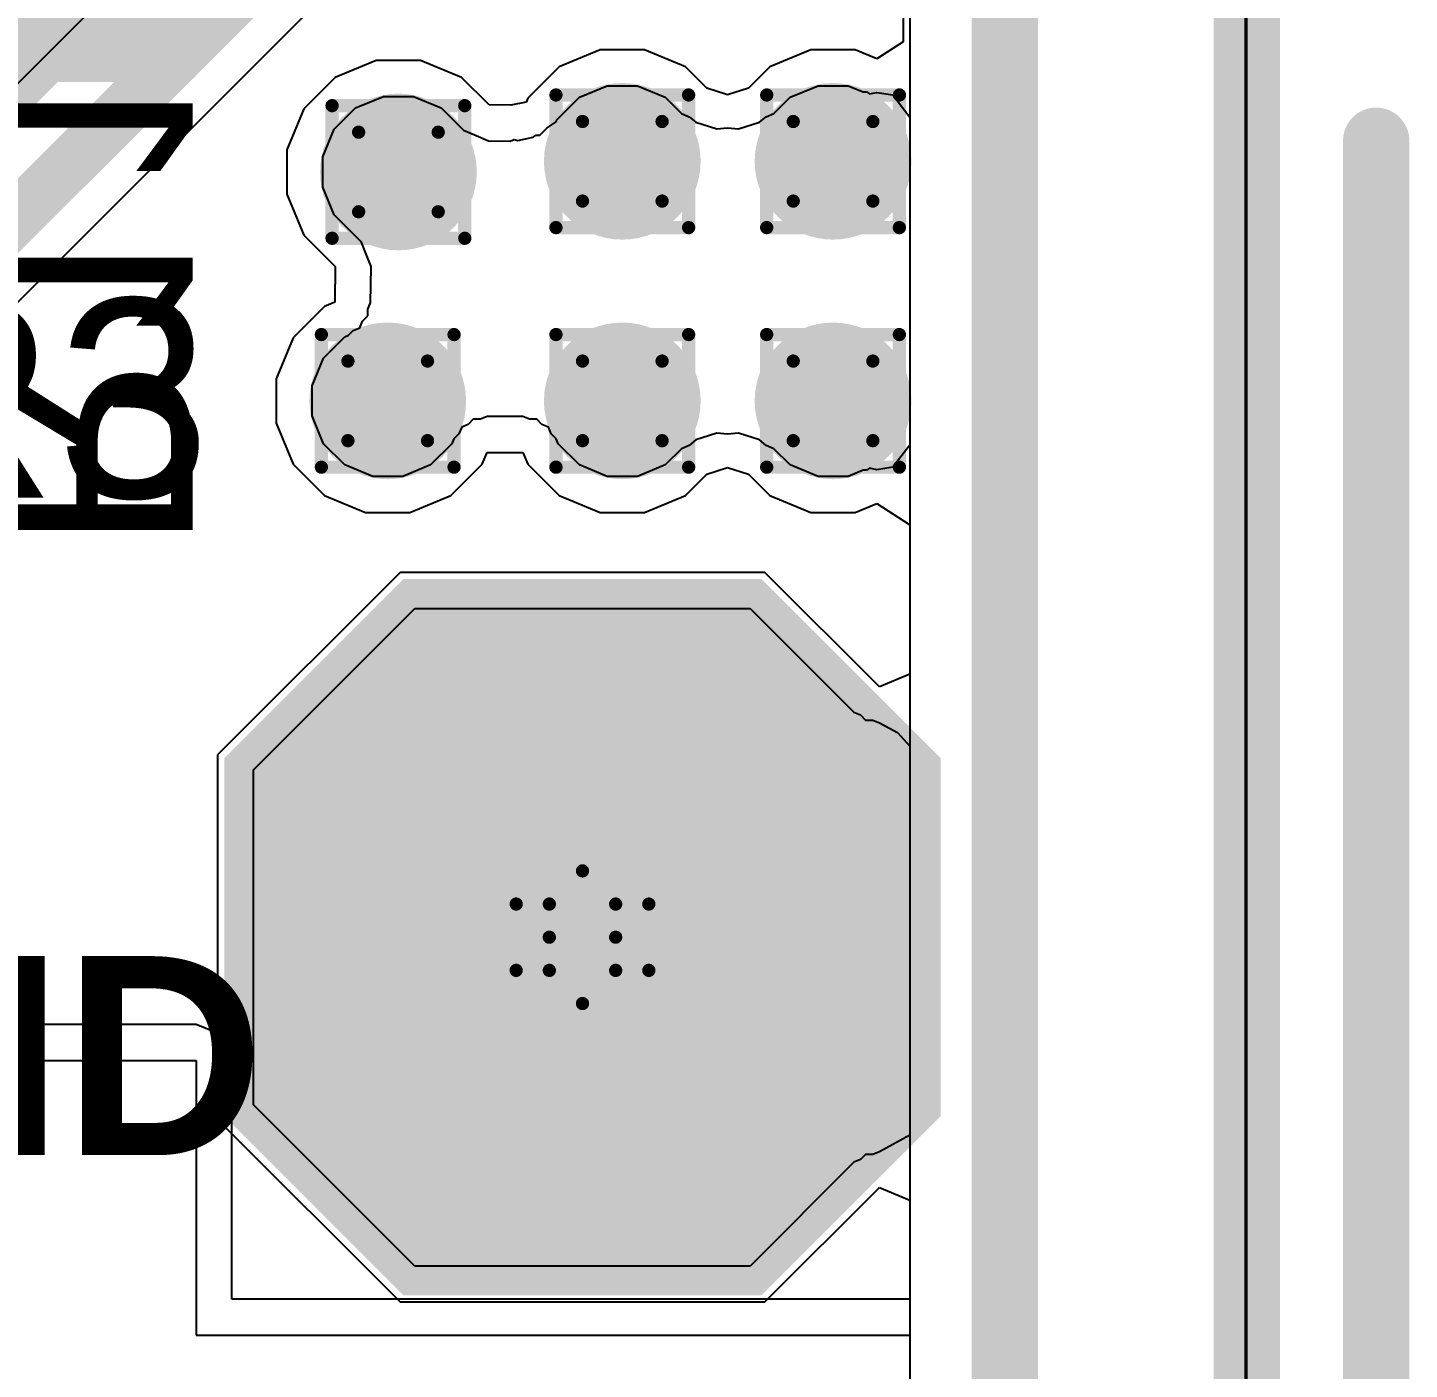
# Model space of a CAD drawing. Header units: inches. Extents: x -6 to 5433, y -4 to 5447.
# Drawn here: x 62.83 to 68.12, y 5.28 to 10.42 of the extents above; entities that cross this region are included whole.
import ezdxf

# ---------------------------------------------------------------- set-up
doc = ezdxf.new("R2010")
doc.units = ezdxf.units.IN
for name, color, linetype in [('Board_outline', 216, 'Continuous'), ('Bottom Layer', 5, 'Continuous'), ('Bottom Overlay', 54, 'Continuous'), ('Bottom Paste', 16, 'Continuous'), ('Bottom Solder', 6, 'Continuous'), ('Dimensions', 6, 'Continuous'), ('Drill Drawing', 1, 'Continuous'), ('Ground', 16, 'Continuous'), ('Mechanical 4', 56, 'Continuous'), ('Multi-Layer', 9, 'Continuous'), ('Pad Holes', 156, 'Continuous'), ('Power', 76, 'Continuous'), ('Top Layer', 1, 'Continuous'), ('Top Overlay', 2, 'Continuous'), ('Top Solder', 216, 'Continuous'), ('Via Holes', 16, 'Continuous')]:
    doc.layers.add(name, color=color, linetype=linetype)
doc.styles.add('Arial', font='', dxfattribs={"height": 0.2})
doc.styles.add('Arial_Bold', font='', dxfattribs={"height": 0.2})
doc.styles.get('Arial').set_extended_font_data('Arial')
doc.styles.get('Arial_Bold').set_extended_font_data('Arial', bold=True)

# ---------------------------------------------------------------- blocks, each defined once
blk = doc.blocks.new('R___0402_B_97')
at = {"layer": 'Bottom Layer'}
for points in [[(-0.2413, 0.3175), (-0.2413, -0.3175), (-0.6985, -0.3175), (-0.6985, 0.3175)], [(0.6985, 0.3175), (0.6985, -0.3175), (0.2413, -0.3175), (0.2413, 0.3175)]]:
    blk.add_hatch(color=5, dxfattribs=at).paths.add_polyline_path(points)
at = {"layer": 'Bottom Paste'}
for points in [[(-0.2413, 0.3175), (-0.2413, -0.3175), (-0.6985, -0.3175), (-0.6985, 0.3175)], [(0.6985, 0.3175), (0.6985, -0.3175), (0.2413, -0.3175), (0.2413, 0.3175)]]:
    blk.add_hatch(color=16, dxfattribs=at).paths.add_polyline_path(points)
at = {"layer": 'Bottom Solder'}
for points in [[(-0.1863, 0.3725), (-0.1863, -0.3725), (-0.7535, -0.3725), (-0.7535, 0.3725)], [(0.7535, 0.3725), (0.7535, -0.3725), (0.1863, -0.3725), (0.1863, 0.3725)]]:
    blk.add_hatch(color=6, dxfattribs=at).paths.add_polyline_path(points)
at = {"layer": 'Bottom Overlay'}
for points in [[(-0.7874, 0.4064, 0.127, 0.127, 0), (0.7874, 0.4064, 0.127, 0.127, 0)], [(-0.7874, 0.4064, 0.127, 0.127, 0), (-0.7874, -0.4064, 0.127, 0.127, 0)], [(-0.8128, 0.4318, 0.00323, 0.00323, 0), (0.8128, 0.4318, 0.00323, 0.00323, 0)], [(0.7874, 0.4064, 0.127, 0.127, 0), (0.7874, -0.4064, 0.127, 0.127, 0)], [(-0.7874, -0.4064, 0.127, 0.127, 0), (0.7874, -0.4064, 0.127, 0.127, 0)]]:
    blk.add_lwpolyline(points, format="xyseb", dxfattribs=at)
for points in [[(-0.8191, 0.4064, 0.0635, 0.0635, 1), (-0.7556, 0.4064, 0.0635, 0.0635, 1)], [(-0.8191, 0.4064, 0.0635, 0.0635, 1), (-0.7556, 0.4064, 0.0635, 0.0635, 1)], [(-0.8136, 0.4318, 0.00161, 0.00161, 1), (-0.812, 0.4318, 0.00161, 0.00161, 1)], [(0.7556, 0.4064, 0.0635, 0.0635, 1), (0.8191, 0.4064, 0.0635, 0.0635, 1)], [(0.7556, 0.4064, 0.0635, 0.0635, 1), (0.8191, 0.4064, 0.0635, 0.0635, 1)], [(0.812, 0.4318, 0.00161, 0.00161, 1), (0.8136, 0.4318, 0.00161, 0.00161, 1)], [(-0.8191, -0.4064, 0.0635, 0.0635, 1), (-0.7556, -0.4064, 0.0635, 0.0635, 1)], [(-0.8191, -0.4064, 0.0635, 0.0635, 1), (-0.7556, -0.4064, 0.0635, 0.0635, 1)], [(0.7556, -0.4064, 0.0635, 0.0635, 1), (0.8191, -0.4064, 0.0635, 0.0635, 1)], [(0.7556, -0.4064, 0.0635, 0.0635, 1), (0.8191, -0.4064, 0.0635, 0.0635, 1)]]:
    blk.add_lwpolyline(points, format="xyseb", close=True, dxfattribs=at)
blk = doc.blocks.new('W_______2_54_1_0_138')
at = {"layer": 'Bottom Layer'}
blk.add_hatch(color=5, dxfattribs=at).paths.add_polyline_path([(0.635, 1.27), (-0.635, 1.27), (-1.27, 0.635), (-1.27, -0.635), (-0.635, -1.27), (0.635, -1.27), (1.27, -0.635), (1.27, 0.635)])
at = {"layer": 'Bottom Solder'}
blk.add_hatch(color=6, dxfattribs=at).paths.add_polyline_path([(0.6858, 1.3716), (-0.6858, 1.3716), (-1.3716, 0.6858), (-1.3716, -0.6858), (-0.6858, -1.3716), (0.6858, -1.3716), (1.3716, -0.6858), (1.3716, 0.6858)])
at = {"layer": 'Ground'}
blk.add_hatch(color=16, dxfattribs=at).paths.add_polyline_path([(0.635, 1.27), (-0.635, 1.27), (-1.27, 0.635), (-1.27, -0.635), (-0.635, -1.27), (0.635, -1.27), (1.27, -0.635), (1.27, 0.635)])
at = {"layer": 'Multi-Layer'}
blk.add_hatch(color=9, dxfattribs=at).paths.add_polyline_path([(0.635, 1.27), (-0.635, 1.27), (-1.27, 0.635), (-1.27, -0.635), (-0.635, -1.27), (0.635, -1.27), (1.27, -0.635), (1.27, 0.635)])
at = {"layer": 'Pad Holes'}
h = blk.add_hatch(color=7, dxfattribs=at)
edge = h.paths.add_edge_path()
edge.add_arc((0, 0), 0.508, 0, 360)
at = {"layer": 'Power'}
blk.add_hatch(color=76, dxfattribs=at).paths.add_polyline_path([(0.635, 1.27), (-0.635, 1.27), (-1.27, 0.635), (-1.27, -0.635), (-0.635, -1.27), (0.635, -1.27), (1.27, -0.635), (1.27, 0.635)])
at = {"layer": 'Top Layer'}
blk.add_hatch(color=1, dxfattribs=at).paths.add_polyline_path([(0.635, 1.27), (-0.635, 1.27), (-1.27, 0.635), (-1.27, -0.635), (-0.635, -1.27), (0.635, -1.27), (1.27, -0.635), (1.27, 0.635)])
at = {"layer": 'Top Solder'}
blk.add_hatch(color=216, dxfattribs=at).paths.add_polyline_path([(0.6858, 1.3716), (-0.6858, 1.3716), (-1.3716, 0.6858), (-1.3716, -0.6858), (-0.6858, -1.3716), (0.6858, -1.3716), (1.3716, -0.6858), (1.3716, 0.6858)])

msp = doc.modelspace()

# ---------------------------------------------------------------- hatches: boundary and pattern name
at = {"layer": 'Bottom Layer'}
h = msp.add_hatch(color=5, dxfattribs=at)
edge = h.paths.add_edge_path()
edge.add_arc((64.2521, 9.8651), 0.3, 0, 360)
h = msp.add_hatch(color=5, dxfattribs=at)
edge = h.paths.add_edge_path()
edge.add_arc((65.1093, 9.906), 0.3, 0, 360)
h = msp.add_hatch(color=5, dxfattribs=at)
edge = h.paths.add_edge_path()
edge.add_arc((65.9162, 9.906), 0.3, 0, 360)
h = msp.add_hatch(color=5, dxfattribs=at)
edge = h.paths.add_edge_path()
edge.add_arc((64.2112, 8.9884), 0.3, 0, 360)
h = msp.add_hatch(color=5, dxfattribs=at)
edge = h.paths.add_edge_path()
edge.add_arc((65.1093, 8.9884), 0.3, 0, 360)
h = msp.add_hatch(color=5, dxfattribs=at)
edge = h.paths.add_edge_path()
edge.add_arc((65.9162, 8.9884), 0.3, 0, 360)
at = {"layer": 'Ground'}
h = msp.add_hatch(color=16, dxfattribs=at)
edge = h.paths.add_edge_path()
edge.add_arc((64.2521, 9.8651), 0.3, 0, 360)
h = msp.add_hatch(color=16, dxfattribs=at)
edge = h.paths.add_edge_path()
edge.add_arc((65.1093, 9.906), 0.3, 0, 360)
h = msp.add_hatch(color=16, dxfattribs=at)
edge = h.paths.add_edge_path()
edge.add_arc((65.9162, 9.906), 0.3, 0, 360)
h = msp.add_hatch(color=16, dxfattribs=at)
edge = h.paths.add_edge_path()
edge.add_arc((64.2112, 8.9884), 0.3, 0, 360)
h = msp.add_hatch(color=16, dxfattribs=at)
edge = h.paths.add_edge_path()
edge.add_arc((65.1093, 8.9884), 0.3, 0, 360)
h = msp.add_hatch(color=16, dxfattribs=at)
edge = h.paths.add_edge_path()
edge.add_arc((65.9162, 8.9884), 0.3, 0, 360)
at = {"layer": 'Power'}
h = msp.add_hatch(color=76, dxfattribs=at)
edge = h.paths.add_edge_path()
edge.add_arc((64.2521, 9.8651), 0.3, 0, 360)
h = msp.add_hatch(color=76, dxfattribs=at)
edge = h.paths.add_edge_path()
edge.add_arc((65.1093, 9.906), 0.3, 0, 360)
h = msp.add_hatch(color=76, dxfattribs=at)
edge = h.paths.add_edge_path()
edge.add_arc((65.9162, 9.906), 0.3, 0, 360)
h = msp.add_hatch(color=76, dxfattribs=at)
edge = h.paths.add_edge_path()
edge.add_arc((64.2112, 8.9884), 0.3, 0, 360)
h = msp.add_hatch(color=76, dxfattribs=at)
edge = h.paths.add_edge_path()
edge.add_arc((65.1093, 8.9884), 0.3, 0, 360)
h = msp.add_hatch(color=76, dxfattribs=at)
edge = h.paths.add_edge_path()
edge.add_arc((65.9162, 8.9884), 0.3, 0, 360)
at = {"layer": 'Top Layer'}
h = msp.add_hatch(color=1, dxfattribs=at)
edge = h.paths.add_edge_path()
edge.add_arc((64.2521, 9.8651), 0.3, 0, 360)
h = msp.add_hatch(color=1, dxfattribs=at)
edge = h.paths.add_edge_path()
edge.add_arc((65.1093, 9.906), 0.3, 0, 360)
h = msp.add_hatch(color=1, dxfattribs=at)
edge = h.paths.add_edge_path()
edge.add_arc((65.9162, 9.906), 0.3, 0, 360)
h = msp.add_hatch(color=1, dxfattribs=at)
edge = h.paths.add_edge_path()
edge.add_arc((64.2112, 8.9884), 0.3, 0, 360)
h = msp.add_hatch(color=1, dxfattribs=at)
edge = h.paths.add_edge_path()
edge.add_arc((65.1093, 8.9884), 0.3, 0, 360)
h = msp.add_hatch(color=1, dxfattribs=at)
edge = h.paths.add_edge_path()
edge.add_arc((65.9162, 8.9884), 0.3, 0, 360)
at = {"layer": 'Via Holes'}
h = msp.add_hatch(color=7, dxfattribs=at)
edge = h.paths.add_edge_path()
edge.add_arc((65.1093, 9.906), 0.15, 0, 360)
h = msp.add_hatch(color=7, dxfattribs=at)
edge = h.paths.add_edge_path()
edge.add_arc((65.9162, 9.906), 0.15, 0, 360)
h = msp.add_hatch(color=7, dxfattribs=at)
edge = h.paths.add_edge_path()
edge.add_arc((64.2521, 9.8651), 0.15, 0, 360)
h = msp.add_hatch(color=7, dxfattribs=at)
edge = h.paths.add_edge_path()
edge.add_arc((64.2112, 8.9884), 0.15, 0, 360)
h = msp.add_hatch(color=7, dxfattribs=at)
edge = h.paths.add_edge_path()
edge.add_arc((65.1093, 8.9884), 0.15, 0, 360)
h = msp.add_hatch(color=7, dxfattribs=at)
edge = h.paths.add_edge_path()
edge.add_arc((65.9162, 8.9884), 0.15, 0, 360)

# ---------------------------------------------------------------- linework, layer by layer
at = {"layer": 'Board_outline'}
msp.add_lwpolyline([(66.5734, -3.005, 0.254, 0.254, 0), (66.5734, 33.995, 0.254, 0.254, 0)], format="xyseb", dxfattribs=at)
at = {"layer": 'Bottom Layer'}
for p, q in [((66.1841, 10.4955), (66.1841, 10.3638)), ((65.0243, 10.333), (64.8674, 10.268)), ((65.1942, 10.333), (65.0243, 10.333)), ((65.3511, 10.268), (65.1942, 10.333)), ((65.8312, 10.333), (65.6743, 10.268)), ((66.0011, 10.333), (65.8312, 10.333)), ((66.0838, 10.2987), (66.0011, 10.333)), ((66.1841, 10.3638), (66.0838, 10.2987)), ((64.1672, 10.292), (64.0103, 10.227)), ((64.3371, 10.292), (64.1672, 10.292)), ((64.494, 10.227), (64.3371, 10.292)), ((64.8674, 10.268), (64.7473, 10.1479)), ((65.4327, 10.1865), (65.3511, 10.268)), ((65.6743, 10.268), (65.5927, 10.1865)), ((64.0103, 10.227), (63.8902, 10.1069)), ((64.5991, 10.122), (64.494, 10.227)), ((64.9453, 10.1515), (65.0517, 10.1955)), ((65.0517, 10.1955), (65.1669, 10.1955)), ((65.1669, 10.1955), (65.2733, 10.1515)), ((65.5127, 10.161), (65.4327, 10.1865)), ((65.5927, 10.1865), (65.5127, 10.161)), ((65.7522, 10.1515), (65.8586, 10.1955)), ((65.8586, 10.1955), (65.9737, 10.1955)), ((65.9737, 10.1955), (66.0312, 10.1717)), ((66.0312, 10.1717), (66.0444, 10.1717)), ((66.0444, 10.1717), (66.0552, 10.1643)), ((66.0552, 10.1643), (66.0838, 10.1696)), ((66.0838, 10.1696), (66.1454, 10.1601)), ((66.1454, 10.1601), (66.2108, 10.0755)), ((63.8902, 10.1069), (63.8252, 9.95)), ((64.0067, 10.0291), (64.0881, 10.1105)), ((64.0881, 10.1105), (64.1946, 10.1546)), ((64.1946, 10.1546), (64.3097, 10.1546)), ((64.3097, 10.1546), (64.4162, 10.1105)), ((64.4162, 10.1105), (64.5019, 10.0248)), ((64.6825, 10.1208), (64.5991, 10.122)), ((64.741, 10.1326), (64.6825, 10.1208)), ((64.7473, 10.1479), (64.741, 10.1326)), ((64.8568, 10.063), (64.9453, 10.1515)), ((65.2733, 10.1515), (65.3355, 10.0892)), ((65.6899, 10.0893), (65.7522, 10.1515)), ((64.8221, 10.0341), (64.8555, 10.0567)), ((64.8555, 10.0567), (64.8568, 10.063)), ((65.3355, 10.0892), (65.3659, 10.0766)), ((65.3659, 10.0766), (65.3911, 10.0554)), ((65.3911, 10.0554), (65.4711, 10.03)), ((65.5543, 10.03), (65.6343, 10.0554)), ((65.6343, 10.0554), (65.6595, 10.0766)), ((65.6595, 10.0766), (65.6899, 10.0893)), ((66.2108, 10.0755), (66.2108, 8.8189)), ((63.9626, 9.9226), (64.0067, 10.0291)), ((64.5019, 10.0248), (64.5498, 10.0049)), ((64.5498, 10.0049), (64.5971, 9.9845)), ((64.7683, 9.9979), (64.7797, 10.0056)), ((64.7797, 10.0056), (64.7936, 10.0056)), ((64.7936, 10.0056), (64.8221, 10.0341)), ((65.4711, 10.03), (65.5127, 10.0336)), ((65.5127, 10.0336), (65.5543, 10.03)), ((63.8252, 9.95), (63.8252, 9.7801)), ((64.5971, 9.9845), (64.6805, 9.9833)), ((64.6805, 9.9833), (64.6947, 9.989)), ((64.6947, 9.989), (64.7098, 9.986)), ((64.7098, 9.986), (64.7683, 9.9979)), ((63.9626, 9.8075), (63.9626, 9.9226)), ((64.0067, 9.701), (63.9626, 9.8075)), ((63.8252, 9.7801), (63.8902, 9.6232)), ((64.1075, 9.6003), (64.0067, 9.701)), ((63.8902, 9.6232), (64.0103, 9.5031)), ((64.1079, 9.5992), (64.1075, 9.6003)), ((64.109, 9.5987), (64.1079, 9.5992)), ((64.128, 9.5507), (64.109, 9.5987)), ((64.1477, 9.5031), (64.128, 9.5507)), ((64.0103, 9.5031), (64.0081, 9.3665)), ((64.1456, 9.3643), (64.1477, 9.5009)), ((64.1473, 9.502), (64.1477, 9.5031)), ((64.1477, 9.5009), (64.1473, 9.502)), ((64.0081, 9.3665), (63.9693, 9.3504)), ((64.1351, 9.3402), (64.1456, 9.3643)), ((63.9693, 9.3504), (63.8492, 9.2303)), ((64.115, 9.2938), (64.1351, 9.3139)), ((64.1351, 9.3139), (64.1351, 9.3402)), ((64.0793, 9.2581), (64.1038, 9.2678)), ((64.1038, 9.2678), (64.115, 9.2938)), ((63.8492, 9.2303), (63.7842, 9.0734)), ((63.9657, 9.1524), (64.0472, 9.2339)), ((64.0472, 9.2339), (64.0607, 9.2395)), ((64.0607, 9.2395), (64.0793, 9.2581)), ((63.9217, 9.046), (63.9657, 9.1524)), ((63.7842, 9.0734), (63.7842, 8.9035)), ((63.9217, 8.9308), (63.9217, 9.046)), ((63.7842, 8.9035), (63.8492, 8.7466)), ((63.9657, 8.8244), (63.9217, 8.9308)), ((64.4943, 8.888), (64.4838, 8.8627)), ((64.5196, 8.8984), (64.4943, 8.888)), ((64.5389, 8.9178), (64.5196, 8.8984)), ((64.5662, 8.9178), (64.5389, 8.9178)), ((64.5915, 8.9282), (64.5662, 8.9178)), ((64.729, 8.9282), (64.5915, 8.9282)), ((64.7542, 8.9178), (64.729, 8.9282)), ((64.7816, 8.9178), (64.7542, 8.9178)), ((64.8009, 8.8984), (64.7816, 8.9178)), ((64.8262, 8.888), (64.8009, 8.8984)), ((64.8366, 8.8627), (64.8262, 8.888)), ((64.4645, 8.8434), (64.4567, 8.8244)), ((64.4838, 8.8627), (64.4645, 8.8434)), ((64.856, 8.8434), (64.8366, 8.8627)), ((64.8638, 8.8244), (64.856, 8.8434)), ((65.3911, 8.839), (65.3659, 8.8178)), ((65.4711, 8.8644), (65.3911, 8.839)), ((65.5127, 8.8609), (65.4711, 8.8644)), ((65.5543, 8.8644), (65.5127, 8.8609)), ((65.6343, 8.839), (65.5543, 8.8644)), ((65.6595, 8.8178), (65.6343, 8.839)), ((64.0472, 8.743), (63.9657, 8.8244)), ((64.4567, 8.8244), (64.3752, 8.743)), ((64.5732, 8.7466), (64.5915, 8.7908)), ((64.5915, 8.7908), (64.729, 8.7908)), ((64.729, 8.7908), (64.7473, 8.7466)), ((64.9453, 8.743), (64.8638, 8.8244)), ((65.3355, 8.8052), (65.2733, 8.743)), ((65.3659, 8.8178), (65.3355, 8.8052)), ((65.6899, 8.8052), (65.6595, 8.8178)), ((65.7522, 8.743), (65.6899, 8.8052)), ((66.2108, 8.8189), (66.1454, 8.7343)), ((63.8492, 8.7466), (63.9693, 8.6264)), ((64.1536, 8.6989), (64.0472, 8.743)), ((64.3752, 8.743), (64.2688, 8.6989)), ((64.4531, 8.6264), (64.5732, 8.7466)), ((64.7473, 8.7466), (64.8674, 8.6264)), ((65.0517, 8.6989), (64.9453, 8.743)), ((65.2733, 8.743), (65.1669, 8.6989)), ((65.4327, 8.708), (65.5127, 8.7334)), ((65.5127, 8.7334), (65.5927, 8.708)), ((65.8586, 8.6989), (65.7522, 8.743)), ((66.0552, 8.7302), (66.0444, 8.7227)), ((66.0838, 8.7249), (66.0552, 8.7302)), ((66.1454, 8.7343), (66.0838, 8.7249)), ((64.2688, 8.6989), (64.1536, 8.6989)), ((65.1669, 8.6989), (65.0517, 8.6989)), ((65.3511, 8.6264), (65.4327, 8.708)), ((65.5927, 8.708), (65.6743, 8.6264)), ((65.9737, 8.6989), (65.8586, 8.6989)), ((66.0312, 8.7227), (65.9737, 8.6989)), ((66.0444, 8.7227), (66.0312, 8.7227)), ((63.9693, 8.6264), (64.1263, 8.5614)), ((64.2961, 8.5614), (64.4531, 8.6264)), ((64.8674, 8.6264), (65.0243, 8.5614)), ((65.1942, 8.5614), (65.3511, 8.6264)), ((65.6743, 8.6264), (65.8312, 8.5614)), ((66.0011, 8.5614), (66.0838, 8.5957)), ((66.0838, 8.5957), (66.2108, 8.5133)), ((64.1263, 8.5614), (64.2961, 8.5614)), ((65.0243, 8.5614), (65.1942, 8.5614)), ((65.8312, 8.5614), (66.0011, 8.5614)), ((66.2108, 8.5133), (66.2108, 7.9417)), ((64.2584, 8.3312), (63.5599, 7.6327)), ((65.6554, 8.3312), (64.2584, 8.3312)), ((66.0935, 7.8931), (65.6554, 8.3312)), ((63.6973, 7.5758), (64.3153, 8.1937)), ((64.3153, 8.1937), (65.5984, 8.1937)), ((65.5984, 8.1937), (65.9963, 7.7959)), ((66.2108, 7.9417), (66.0935, 7.8931)), ((65.9963, 7.7959), (66.0216, 7.7854)), ((66.0216, 7.7854), (66.0409, 7.7661)), ((66.0409, 7.7661), (66.0682, 7.7661)), ((66.0682, 7.7661), (66.0935, 7.7556)), ((66.0935, 7.7556), (66.1628, 7.7182)), ((66.1628, 7.7182), (66.2108, 7.6659)), ((63.5599, 7.6327), (63.5599, 6.2357)), ((66.2108, 7.6659), (66.2108, 6.1762)), ((63.6973, 6.2926), (63.6973, 7.5758)), ((64.3153, 5.6747), (63.6973, 6.2926)), ((63.5599, 6.2357), (64.2584, 5.5372)), ((66.2108, 6.1762), (66.0935, 6.1128)), ((66.0409, 6.1023), (66.0216, 6.083)), ((66.0682, 6.1023), (66.0409, 6.1023)), ((66.0935, 6.1128), (66.0682, 6.1023)), ((65.9963, 6.0725), (65.5984, 5.6747)), ((66.0216, 6.083), (65.9963, 6.0725)), ((65.6554, 5.5372), (66.0935, 5.9753)), ((66.0935, 5.9753), (66.2108, 5.9267)), ((66.2108, 5.9267), (66.2108, 4.7254)), ((65.5984, 5.6747), (64.3153, 5.6747)), ((64.2584, 5.5372), (65.6554, 5.5372))]:
    msp.add_line(p, q, dxfattribs=at)
at = {"layer": 'Dimensions'}
msp.add_lwpolyline([(67.9958, -3.505, 0.254, 0.254, 0), (67.9958, 9.9847, 0.254, 0.254, 0)], format="xyseb", dxfattribs=at)
msp.add_lwpolyline([(67.9323, 9.9847, 0.127, 0.127, 1), (68.0593, 9.9847, 0.127, 0.127, 1)], format="xyseb", close=True, dxfattribs=at)
at = {"layer": 'Drill Drawing'}
for points in [[(64.8553, 10.16, 0.0508, 0.0508, 0), (65.3633, 10.16, 0.0508, 0.0508, 0)], [(64.8553, 9.652, 0.0508, 0.0508, 0), (64.8553, 10.16, 0.0508, 0.0508, 0)], [(65.3633, 9.652, 0.0508, 0.0508, 0), (65.3633, 10.16, 0.0508, 0.0508, 0)], [(65.6622, 10.16, 0.0508, 0.0508, 0), (66.1702, 10.16, 0.0508, 0.0508, 0)], [(65.6622, 9.652, 0.0508, 0.0508, 0), (65.6622, 10.16, 0.0508, 0.0508, 0)], [(66.1702, 9.652, 0.0508, 0.0508, 0), (66.1702, 10.16, 0.0508, 0.0508, 0)], [(63.9981, 10.1191, 0.0508, 0.0508, 0), (64.5061, 10.1191, 0.0508, 0.0508, 0)], [(63.9981, 9.6111, 0.0508, 0.0508, 0), (63.9981, 10.1191, 0.0508, 0.0508, 0)], [(64.5061, 9.6111, 0.0508, 0.0508, 0), (64.5061, 10.1191, 0.0508, 0.0508, 0)], [(64.9569, 10.0584, 0.0508, 0.0508, 0), (65.2617, 10.0584, 0.0508, 0.0508, 0)], [(64.9569, 9.7536, 0.0508, 0.0508, 0), (64.9569, 10.0584, 0.0508, 0.0508, 0)], [(65.2617, 9.7536, 0.0508, 0.0508, 0), (65.2617, 10.0584, 0.0508, 0.0508, 0)], [(65.7638, 10.0584, 0.0508, 0.0508, 0), (66.0686, 10.0584, 0.0508, 0.0508, 0)], [(65.7638, 9.7536, 0.0508, 0.0508, 0), (65.7638, 10.0584, 0.0508, 0.0508, 0)], [(66.0686, 9.7536, 0.0508, 0.0508, 0), (66.0686, 10.0584, 0.0508, 0.0508, 0)], [(64.0997, 10.0175, 0.0508, 0.0508, 0), (64.4045, 10.0175, 0.0508, 0.0508, 0)], [(64.0997, 9.7127, 0.0508, 0.0508, 0), (64.0997, 10.0175, 0.0508, 0.0508, 0)], [(64.4045, 9.7127, 0.0508, 0.0508, 0), (64.4045, 10.0175, 0.0508, 0.0508, 0)], [(64.0997, 9.7127, 0.0508, 0.0508, 0), (64.4045, 9.7127, 0.0508, 0.0508, 0)], [(64.9569, 9.7536, 0.0508, 0.0508, 0), (65.2617, 9.7536, 0.0508, 0.0508, 0)], [(65.7638, 9.7536, 0.0508, 0.0508, 0), (66.0686, 9.7536, 0.0508, 0.0508, 0)], [(63.9981, 9.6111, 0.0508, 0.0508, 0), (64.5061, 9.6111, 0.0508, 0.0508, 0)], [(64.8553, 9.652, 0.0508, 0.0508, 0), (65.3633, 9.652, 0.0508, 0.0508, 0)], [(65.6622, 9.652, 0.0508, 0.0508, 0), (66.1702, 9.652, 0.0508, 0.0508, 0)], [(63.9572, 9.2424, 0.0508, 0.0508, 0), (64.4652, 9.2424, 0.0508, 0.0508, 0)], [(63.9572, 8.7344, 0.0508, 0.0508, 0), (63.9572, 9.2424, 0.0508, 0.0508, 0)], [(64.4652, 8.7344, 0.0508, 0.0508, 0), (64.4652, 9.2424, 0.0508, 0.0508, 0)], [(64.8553, 9.2424, 0.0508, 0.0508, 0), (65.3633, 9.2424, 0.0508, 0.0508, 0)], [(64.8553, 8.7344, 0.0508, 0.0508, 0), (64.8553, 9.2424, 0.0508, 0.0508, 0)], [(65.3633, 8.7344, 0.0508, 0.0508, 0), (65.3633, 9.2424, 0.0508, 0.0508, 0)], [(65.6622, 9.2424, 0.0508, 0.0508, 0), (66.1702, 9.2424, 0.0508, 0.0508, 0)], [(65.6622, 8.7344, 0.0508, 0.0508, 0), (65.6622, 9.2424, 0.0508, 0.0508, 0)], [(66.1702, 8.7344, 0.0508, 0.0508, 0), (66.1702, 9.2424, 0.0508, 0.0508, 0)], [(64.0588, 9.1408, 0.0508, 0.0508, 0), (64.3636, 9.1408, 0.0508, 0.0508, 0)], [(64.0588, 8.836, 0.0508, 0.0508, 0), (64.0588, 9.1408, 0.0508, 0.0508, 0)], [(64.3636, 8.836, 0.0508, 0.0508, 0), (64.3636, 9.1408, 0.0508, 0.0508, 0)], [(64.9569, 9.1408, 0.0508, 0.0508, 0), (65.2617, 9.1408, 0.0508, 0.0508, 0)], [(64.9569, 8.836, 0.0508, 0.0508, 0), (64.9569, 9.1408, 0.0508, 0.0508, 0)], [(65.2617, 8.836, 0.0508, 0.0508, 0), (65.2617, 9.1408, 0.0508, 0.0508, 0)], [(65.7638, 9.1408, 0.0508, 0.0508, 0), (66.0686, 9.1408, 0.0508, 0.0508, 0)], [(65.7638, 8.836, 0.0508, 0.0508, 0), (65.7638, 9.1408, 0.0508, 0.0508, 0)], [(66.0686, 8.836, 0.0508, 0.0508, 0), (66.0686, 9.1408, 0.0508, 0.0508, 0)], [(64.0588, 8.836, 0.0508, 0.0508, 0), (64.3636, 8.836, 0.0508, 0.0508, 0)], [(64.9569, 8.836, 0.0508, 0.0508, 0), (65.2617, 8.836, 0.0508, 0.0508, 0)], [(65.7638, 8.836, 0.0508, 0.0508, 0), (66.0686, 8.836, 0.0508, 0.0508, 0)], [(63.9572, 8.7344, 0.0508, 0.0508, 0), (64.4652, 8.7344, 0.0508, 0.0508, 0)], [(64.8553, 8.7344, 0.0508, 0.0508, 0), (65.3633, 8.7344, 0.0508, 0.0508, 0)], [(65.6622, 8.7344, 0.0508, 0.0508, 0), (66.1702, 8.7344, 0.0508, 0.0508, 0)], [(64.8299, 7.0612, 0.0508, 0.0508, 0), (64.9569, 7.1882, 0.0508, 0.0508, 0)], [(64.9569, 7.1882, 0.0508, 0.0508, 0), (65.0839, 7.0612, 0.0508, 0.0508, 0)], [(64.7029, 7.0612, 0.0508, 0.0508, 0), (64.8299, 6.9342, 0.0508, 0.0508, 0)], [(64.7029, 7.0612, 0.0508, 0.0508, 0), (64.8299, 7.0612, 0.0508, 0.0508, 0)], [(65.0839, 7.0612, 0.0508, 0.0508, 0), (65.2109, 7.0612, 0.0508, 0.0508, 0)], [(65.0839, 6.9342, 0.0508, 0.0508, 0), (65.2109, 7.0612, 0.0508, 0.0508, 0)], [(64.7029, 6.8072, 0.0508, 0.0508, 0), (64.8299, 6.9342, 0.0508, 0.0508, 0)], [(65.0839, 6.9342, 0.0508, 0.0508, 0), (65.2109, 6.8072, 0.0508, 0.0508, 0)], [(64.7029, 6.8072, 0.0508, 0.0508, 0), (64.8299, 6.8072, 0.0508, 0.0508, 0)], [(64.8299, 6.8072, 0.0508, 0.0508, 0), (64.9569, 6.6802, 0.0508, 0.0508, 0)], [(64.9569, 6.6802, 0.0508, 0.0508, 0), (65.0839, 6.8072, 0.0508, 0.0508, 0)], [(65.0839, 6.8072, 0.0508, 0.0508, 0), (65.2109, 6.8072, 0.0508, 0.0508, 0)]]:
    msp.add_lwpolyline(points, format="xyseb", dxfattribs=at)
for points in [[(64.8426, 10.16, 0.0254, 0.0254, 1), (64.868, 10.16, 0.0254, 0.0254, 1)], [(64.8426, 10.16, 0.0254, 0.0254, 1), (64.868, 10.16, 0.0254, 0.0254, 1)], [(65.3506, 10.16, 0.0254, 0.0254, 1), (65.376, 10.16, 0.0254, 0.0254, 1)], [(65.3506, 10.16, 0.0254, 0.0254, 1), (65.376, 10.16, 0.0254, 0.0254, 1)], [(65.6495, 10.16, 0.0254, 0.0254, 1), (65.6749, 10.16, 0.0254, 0.0254, 1)], [(65.6495, 10.16, 0.0254, 0.0254, 1), (65.6749, 10.16, 0.0254, 0.0254, 1)], [(66.1575, 10.16, 0.0254, 0.0254, 1), (66.1829, 10.16, 0.0254, 0.0254, 1)], [(66.1575, 10.16, 0.0254, 0.0254, 1), (66.1829, 10.16, 0.0254, 0.0254, 1)], [(63.9854, 10.1191, 0.0254, 0.0254, 1), (64.0108, 10.1191, 0.0254, 0.0254, 1)], [(63.9854, 10.1191, 0.0254, 0.0254, 1), (64.0108, 10.1191, 0.0254, 0.0254, 1)], [(64.4934, 10.1191, 0.0254, 0.0254, 1), (64.5188, 10.1191, 0.0254, 0.0254, 1)], [(64.4934, 10.1191, 0.0254, 0.0254, 1), (64.5188, 10.1191, 0.0254, 0.0254, 1)], [(64.9442, 10.0584, 0.0254, 0.0254, 1), (64.9696, 10.0584, 0.0254, 0.0254, 1)], [(64.9442, 10.0584, 0.0254, 0.0254, 1), (64.9696, 10.0584, 0.0254, 0.0254, 1)], [(65.249, 10.0584, 0.0254, 0.0254, 1), (65.2744, 10.0584, 0.0254, 0.0254, 1)], [(65.249, 10.0584, 0.0254, 0.0254, 1), (65.2744, 10.0584, 0.0254, 0.0254, 1)], [(65.7511, 10.0584, 0.0254, 0.0254, 1), (65.7765, 10.0584, 0.0254, 0.0254, 1)], [(65.7511, 10.0584, 0.0254, 0.0254, 1), (65.7765, 10.0584, 0.0254, 0.0254, 1)], [(66.0559, 10.0584, 0.0254, 0.0254, 1), (66.0813, 10.0584, 0.0254, 0.0254, 1)], [(66.0559, 10.0584, 0.0254, 0.0254, 1), (66.0813, 10.0584, 0.0254, 0.0254, 1)], [(64.087, 10.0175, 0.0254, 0.0254, 1), (64.1124, 10.0175, 0.0254, 0.0254, 1)], [(64.087, 10.0175, 0.0254, 0.0254, 1), (64.1124, 10.0175, 0.0254, 0.0254, 1)], [(64.3918, 10.0175, 0.0254, 0.0254, 1), (64.4172, 10.0175, 0.0254, 0.0254, 1)], [(64.3918, 10.0175, 0.0254, 0.0254, 1), (64.4172, 10.0175, 0.0254, 0.0254, 1)], [(64.087, 9.7127, 0.0254, 0.0254, 1), (64.1124, 9.7127, 0.0254, 0.0254, 1)], [(64.087, 9.7127, 0.0254, 0.0254, 1), (64.1124, 9.7127, 0.0254, 0.0254, 1)], [(64.3918, 9.7127, 0.0254, 0.0254, 1), (64.4172, 9.7127, 0.0254, 0.0254, 1)], [(64.3918, 9.7127, 0.0254, 0.0254, 1), (64.4172, 9.7127, 0.0254, 0.0254, 1)], [(64.9442, 9.7536, 0.0254, 0.0254, 1), (64.9696, 9.7536, 0.0254, 0.0254, 1)], [(64.9442, 9.7536, 0.0254, 0.0254, 1), (64.9696, 9.7536, 0.0254, 0.0254, 1)], [(65.249, 9.7536, 0.0254, 0.0254, 1), (65.2744, 9.7536, 0.0254, 0.0254, 1)], [(65.249, 9.7536, 0.0254, 0.0254, 1), (65.2744, 9.7536, 0.0254, 0.0254, 1)], [(65.7511, 9.7536, 0.0254, 0.0254, 1), (65.7765, 9.7536, 0.0254, 0.0254, 1)], [(65.7511, 9.7536, 0.0254, 0.0254, 1), (65.7765, 9.7536, 0.0254, 0.0254, 1)], [(66.0559, 9.7536, 0.0254, 0.0254, 1), (66.0813, 9.7536, 0.0254, 0.0254, 1)], [(66.0559, 9.7536, 0.0254, 0.0254, 1), (66.0813, 9.7536, 0.0254, 0.0254, 1)], [(63.9854, 9.6111, 0.0254, 0.0254, 1), (64.0108, 9.6111, 0.0254, 0.0254, 1)], [(63.9854, 9.6111, 0.0254, 0.0254, 1), (64.0108, 9.6111, 0.0254, 0.0254, 1)], [(64.4934, 9.6111, 0.0254, 0.0254, 1), (64.5188, 9.6111, 0.0254, 0.0254, 1)], [(64.4934, 9.6111, 0.0254, 0.0254, 1), (64.5188, 9.6111, 0.0254, 0.0254, 1)], [(64.8426, 9.652, 0.0254, 0.0254, 1), (64.868, 9.652, 0.0254, 0.0254, 1)], [(64.8426, 9.652, 0.0254, 0.0254, 1), (64.868, 9.652, 0.0254, 0.0254, 1)], [(65.3506, 9.652, 0.0254, 0.0254, 1), (65.376, 9.652, 0.0254, 0.0254, 1)], [(65.3506, 9.652, 0.0254, 0.0254, 1), (65.376, 9.652, 0.0254, 0.0254, 1)], [(65.6495, 9.652, 0.0254, 0.0254, 1), (65.6749, 9.652, 0.0254, 0.0254, 1)], [(65.6495, 9.652, 0.0254, 0.0254, 1), (65.6749, 9.652, 0.0254, 0.0254, 1)], [(66.1575, 9.652, 0.0254, 0.0254, 1), (66.1829, 9.652, 0.0254, 0.0254, 1)], [(66.1575, 9.652, 0.0254, 0.0254, 1), (66.1829, 9.652, 0.0254, 0.0254, 1)], [(63.9445, 9.2424, 0.0254, 0.0254, 1), (63.9699, 9.2424, 0.0254, 0.0254, 1)], [(63.9445, 9.2424, 0.0254, 0.0254, 1), (63.9699, 9.2424, 0.0254, 0.0254, 1)], [(64.4525, 9.2424, 0.0254, 0.0254, 1), (64.4779, 9.2424, 0.0254, 0.0254, 1)], [(64.4525, 9.2424, 0.0254, 0.0254, 1), (64.4779, 9.2424, 0.0254, 0.0254, 1)], [(64.8426, 9.2424, 0.0254, 0.0254, 1), (64.868, 9.2424, 0.0254, 0.0254, 1)], [(64.8426, 9.2424, 0.0254, 0.0254, 1), (64.868, 9.2424, 0.0254, 0.0254, 1)], [(65.3506, 9.2424, 0.0254, 0.0254, 1), (65.376, 9.2424, 0.0254, 0.0254, 1)], [(65.3506, 9.2424, 0.0254, 0.0254, 1), (65.376, 9.2424, 0.0254, 0.0254, 1)], [(65.6495, 9.2424, 0.0254, 0.0254, 1), (65.6749, 9.2424, 0.0254, 0.0254, 1)], [(65.6495, 9.2424, 0.0254, 0.0254, 1), (65.6749, 9.2424, 0.0254, 0.0254, 1)], [(66.1575, 9.2424, 0.0254, 0.0254, 1), (66.1829, 9.2424, 0.0254, 0.0254, 1)], [(66.1575, 9.2424, 0.0254, 0.0254, 1), (66.1829, 9.2424, 0.0254, 0.0254, 1)], [(64.0461, 9.1408, 0.0254, 0.0254, 1), (64.0715, 9.1408, 0.0254, 0.0254, 1)], [(64.0461, 9.1408, 0.0254, 0.0254, 1), (64.0715, 9.1408, 0.0254, 0.0254, 1)], [(64.3509, 9.1408, 0.0254, 0.0254, 1), (64.3763, 9.1408, 0.0254, 0.0254, 1)], [(64.3509, 9.1408, 0.0254, 0.0254, 1), (64.3763, 9.1408, 0.0254, 0.0254, 1)], [(64.9442, 9.1408, 0.0254, 0.0254, 1), (64.9696, 9.1408, 0.0254, 0.0254, 1)], [(64.9442, 9.1408, 0.0254, 0.0254, 1), (64.9696, 9.1408, 0.0254, 0.0254, 1)], [(65.249, 9.1408, 0.0254, 0.0254, 1), (65.2744, 9.1408, 0.0254, 0.0254, 1)], [(65.249, 9.1408, 0.0254, 0.0254, 1), (65.2744, 9.1408, 0.0254, 0.0254, 1)], [(65.7511, 9.1408, 0.0254, 0.0254, 1), (65.7765, 9.1408, 0.0254, 0.0254, 1)], [(65.7511, 9.1408, 0.0254, 0.0254, 1), (65.7765, 9.1408, 0.0254, 0.0254, 1)], [(66.0559, 9.1408, 0.0254, 0.0254, 1), (66.0813, 9.1408, 0.0254, 0.0254, 1)], [(66.0559, 9.1408, 0.0254, 0.0254, 1), (66.0813, 9.1408, 0.0254, 0.0254, 1)], [(64.0461, 8.836, 0.0254, 0.0254, 1), (64.0715, 8.836, 0.0254, 0.0254, 1)], [(64.0461, 8.836, 0.0254, 0.0254, 1), (64.0715, 8.836, 0.0254, 0.0254, 1)], [(64.3509, 8.836, 0.0254, 0.0254, 1), (64.3763, 8.836, 0.0254, 0.0254, 1)], [(64.3509, 8.836, 0.0254, 0.0254, 1), (64.3763, 8.836, 0.0254, 0.0254, 1)], [(64.9442, 8.836, 0.0254, 0.0254, 1), (64.9696, 8.836, 0.0254, 0.0254, 1)], [(64.9442, 8.836, 0.0254, 0.0254, 1), (64.9696, 8.836, 0.0254, 0.0254, 1)], [(65.249, 8.836, 0.0254, 0.0254, 1), (65.2744, 8.836, 0.0254, 0.0254, 1)], [(65.249, 8.836, 0.0254, 0.0254, 1), (65.2744, 8.836, 0.0254, 0.0254, 1)], [(65.7511, 8.836, 0.0254, 0.0254, 1), (65.7765, 8.836, 0.0254, 0.0254, 1)], [(65.7511, 8.836, 0.0254, 0.0254, 1), (65.7765, 8.836, 0.0254, 0.0254, 1)], [(66.0559, 8.836, 0.0254, 0.0254, 1), (66.0813, 8.836, 0.0254, 0.0254, 1)], [(66.0559, 8.836, 0.0254, 0.0254, 1), (66.0813, 8.836, 0.0254, 0.0254, 1)], [(63.9445, 8.7344, 0.0254, 0.0254, 1), (63.9699, 8.7344, 0.0254, 0.0254, 1)], [(63.9445, 8.7344, 0.0254, 0.0254, 1), (63.9699, 8.7344, 0.0254, 0.0254, 1)], [(64.4525, 8.7344, 0.0254, 0.0254, 1), (64.4779, 8.7344, 0.0254, 0.0254, 1)], [(64.4525, 8.7344, 0.0254, 0.0254, 1), (64.4779, 8.7344, 0.0254, 0.0254, 1)], [(64.8426, 8.7344, 0.0254, 0.0254, 1), (64.868, 8.7344, 0.0254, 0.0254, 1)], [(64.8426, 8.7344, 0.0254, 0.0254, 1), (64.868, 8.7344, 0.0254, 0.0254, 1)], [(65.3506, 8.7344, 0.0254, 0.0254, 1), (65.376, 8.7344, 0.0254, 0.0254, 1)], [(65.3506, 8.7344, 0.0254, 0.0254, 1), (65.376, 8.7344, 0.0254, 0.0254, 1)], [(65.6495, 8.7344, 0.0254, 0.0254, 1), (65.6749, 8.7344, 0.0254, 0.0254, 1)], [(65.6495, 8.7344, 0.0254, 0.0254, 1), (65.6749, 8.7344, 0.0254, 0.0254, 1)], [(66.1575, 8.7344, 0.0254, 0.0254, 1), (66.1829, 8.7344, 0.0254, 0.0254, 1)], [(66.1575, 8.7344, 0.0254, 0.0254, 1), (66.1829, 8.7344, 0.0254, 0.0254, 1)], [(64.9442, 7.1882, 0.0254, 0.0254, 1), (64.9696, 7.1882, 0.0254, 0.0254, 1)], [(64.9442, 7.1882, 0.0254, 0.0254, 1), (64.9696, 7.1882, 0.0254, 0.0254, 1)], [(64.6902, 7.0612, 0.0254, 0.0254, 1), (64.7156, 7.0612, 0.0254, 0.0254, 1)], [(64.6902, 7.0612, 0.0254, 0.0254, 1), (64.7156, 7.0612, 0.0254, 0.0254, 1)], [(64.8172, 7.0612, 0.0254, 0.0254, 1), (64.8426, 7.0612, 0.0254, 0.0254, 1)], [(64.8172, 7.0612, 0.0254, 0.0254, 1), (64.8426, 7.0612, 0.0254, 0.0254, 1)], [(65.0712, 7.0612, 0.0254, 0.0254, 1), (65.0966, 7.0612, 0.0254, 0.0254, 1)], [(65.0712, 7.0612, 0.0254, 0.0254, 1), (65.0966, 7.0612, 0.0254, 0.0254, 1)], [(65.1982, 7.0612, 0.0254, 0.0254, 1), (65.2236, 7.0612, 0.0254, 0.0254, 1)], [(65.1982, 7.0612, 0.0254, 0.0254, 1), (65.2236, 7.0612, 0.0254, 0.0254, 1)], [(64.8172, 6.9342, 0.0254, 0.0254, 1), (64.8426, 6.9342, 0.0254, 0.0254, 1)], [(64.8172, 6.9342, 0.0254, 0.0254, 1), (64.8426, 6.9342, 0.0254, 0.0254, 1)], [(65.0712, 6.9342, 0.0254, 0.0254, 1), (65.0966, 6.9342, 0.0254, 0.0254, 1)], [(65.0712, 6.9342, 0.0254, 0.0254, 1), (65.0966, 6.9342, 0.0254, 0.0254, 1)], [(64.6902, 6.8072, 0.0254, 0.0254, 1), (64.7156, 6.8072, 0.0254, 0.0254, 1)], [(64.6902, 6.8072, 0.0254, 0.0254, 1), (64.7156, 6.8072, 0.0254, 0.0254, 1)], [(64.8172, 6.8072, 0.0254, 0.0254, 1), (64.8426, 6.8072, 0.0254, 0.0254, 1)], [(64.8172, 6.8072, 0.0254, 0.0254, 1), (64.8426, 6.8072, 0.0254, 0.0254, 1)], [(65.0712, 6.8072, 0.0254, 0.0254, 1), (65.0966, 6.8072, 0.0254, 0.0254, 1)], [(65.0712, 6.8072, 0.0254, 0.0254, 1), (65.0966, 6.8072, 0.0254, 0.0254, 1)], [(65.1982, 6.8072, 0.0254, 0.0254, 1), (65.2236, 6.8072, 0.0254, 0.0254, 1)], [(65.1982, 6.8072, 0.0254, 0.0254, 1), (65.2236, 6.8072, 0.0254, 0.0254, 1)], [(64.9442, 6.6802, 0.0254, 0.0254, 1), (64.9696, 6.6802, 0.0254, 0.0254, 1)], [(64.9442, 6.6802, 0.0254, 0.0254, 1), (64.9696, 6.6802, 0.0254, 0.0254, 1)]]:
    msp.add_lwpolyline(points, format="xyseb", close=True, dxfattribs=at)
at = {"layer": 'Ground'}
for p, q in [((66.2108, 12.8762), (66.2108, 4.1284)), ((52.0185, -1.4094), (65.1428, 11.7149))]:
    msp.add_line(p, q, dxfattribs=at)
for points in [[(51.8537, -1.2446, 0.2032, 0.2032, 0), (64.978, 11.8797, 0.2032, 0.2032, 0)], [(55.3149, 2.7201, 0.2032, 0.2032, 0), (64.1396, 11.5448, 0.2032, 0.2032, 0)]]:
    msp.add_lwpolyline(points, format="xyseb", dxfattribs=at)
at = {"layer": 'Mechanical 4'}
for points in [[(67.5, -2.5, 0.254, 0.254, 0), (67.5, 33.5, 0.254, 0.254, 0)], [(67.4972, -2.505, 0.0127, 0.0127, 0), (67.4972, 33.495, 0.0127, 0.0127, 0)]]:
    msp.add_lwpolyline(points, format="xyseb", dxfattribs=at)
at = {"layer": 'Power'}
for p, q in [((56.2319, 3.6416), (63.5956, 11.0053)), ((66.1841, 10.4955), (66.1841, 10.3638)), ((65.0243, 10.333), (64.8674, 10.268)), ((65.1942, 10.333), (65.0243, 10.333)), ((65.3511, 10.268), (65.1942, 10.333)), ((65.8312, 10.333), (65.6743, 10.268)), ((66.0011, 10.333), (65.8312, 10.333)), ((66.0838, 10.2987), (66.0011, 10.333)), ((66.1841, 10.3638), (66.0838, 10.2987)), ((64.1672, 10.292), (64.0103, 10.227)), ((64.3371, 10.292), (64.1672, 10.292)), ((64.494, 10.227), (64.3371, 10.292)), ((64.8674, 10.268), (64.7473, 10.1479)), ((65.4327, 10.1865), (65.3511, 10.268)), ((65.6743, 10.268), (65.5927, 10.1865)), ((64.0103, 10.227), (63.8902, 10.1069)), ((64.5991, 10.122), (64.494, 10.227)), ((65.5127, 10.161), (65.4327, 10.1865)), ((65.5927, 10.1865), (65.5127, 10.161)), ((63.8902, 10.1069), (63.8252, 9.95)), ((64.6825, 10.1208), (64.5991, 10.122)), ((64.741, 10.1326), (64.6825, 10.1208)), ((64.7473, 10.1479), (64.741, 10.1326)), ((63.8252, 9.95), (63.8252, 9.7801)), ((63.8252, 9.7801), (63.8902, 9.6232)), ((63.8902, 9.6232), (64.0103, 9.5031)), ((64.0103, 9.5031), (64.0081, 9.3665)), ((64.0081, 9.3665), (63.9693, 9.3504)), ((63.9693, 9.3504), (63.8492, 9.2303)), ((63.8492, 9.2303), (63.7842, 9.0734)), ((63.7842, 9.0734), (63.7842, 8.9035)), ((63.7842, 8.9035), (63.8492, 8.7466)), ((64.5732, 8.7466), (64.5915, 8.7908)), ((64.5915, 8.7908), (64.729, 8.7908)), ((64.729, 8.7908), (64.7473, 8.7466)), ((63.8492, 8.7466), (63.9693, 8.6264)), ((64.4531, 8.6264), (64.5732, 8.7466)), ((64.7473, 8.7466), (64.8674, 8.6264)), ((65.4327, 8.708), (65.5127, 8.7334)), ((65.5127, 8.7334), (65.5927, 8.708)), ((65.3511, 8.6264), (65.4327, 8.708)), ((65.5927, 8.708), (65.6743, 8.6264)), ((63.9693, 8.6264), (64.1263, 8.5614)), ((64.2961, 8.5614), (64.4531, 8.6264)), ((64.8674, 8.6264), (65.0243, 8.5614)), ((65.1942, 8.5614), (65.3511, 8.6264)), ((65.6743, 8.6264), (65.8312, 8.5614)), ((66.0011, 8.5614), (66.0838, 8.5957)), ((66.0838, 8.5957), (66.2108, 8.5133)), ((64.1263, 8.5614), (64.2961, 8.5614)), ((65.0243, 8.5614), (65.1942, 8.5614)), ((65.8312, 8.5614), (66.0011, 8.5614)), ((66.2108, 8.5133), (66.2108, 7.9417)), ((64.2584, 8.3312), (63.5599, 7.6327)), ((65.6554, 8.3312), (64.2584, 8.3312)), ((66.0935, 7.8931), (65.6554, 8.3312)), ((66.2108, 7.9417), (66.0935, 7.8931)), ((63.5599, 7.6327), (63.5599, 6.2357)), ((63.5599, 6.2357), (64.2584, 5.5372)), ((65.6554, 5.5372), (66.0935, 5.9753)), ((66.0935, 5.9753), (66.2108, 5.9267)), ((66.2108, 5.9267), (66.2108, 4.1284)), ((64.2584, 5.5372), (65.6554, 5.5372))]:
    msp.add_line(p, q, dxfattribs=at)
msp.add_lwpolyline([(54.3291, 2.0684, 0.2032, 0.2032, 0), (63.4308, 11.1701, 0.2032, 0.2032, 0)], format="xyseb", dxfattribs=at)
at = {"layer": 'Top Layer'}
for p, q in [((66.2108, 12.8762), (66.2108, 5.5477)), ((63.4772, 6.6), (57.5164, 6.6)), ((63.5744, 6.5598), (63.4772, 6.6)), ((63.6147, 6.4626), (63.5744, 6.5598)), ((57.5164, 6.4626), (63.4772, 6.4626)), ((63.4772, 6.4626), (63.4772, 5.4102)), ((63.6147, 5.5477), (63.6147, 6.4626)), ((66.2108, 5.5477), (63.6147, 5.5477)), ((63.4772, 5.4102), (66.2108, 5.4102)), ((66.2108, 5.4102), (66.2108, 4.8825))]:
    msp.add_line(p, q, dxfattribs=at)

# ---------------------------------------------------------------- block references
for name, p, rotation in [('R___0402_B_97', (63.02, 11.06), 90), ('W_______2_54_1_0_138', (64.9569, 6.9342), 180)]:
    msp.add_blockref(name, p, dxfattribs=dict(rotation=rotation))

# ---------------------------------------------------------------- texts
at = {"layer": 'Bottom Overlay', "style": 'Arial', "text_generation_flag": 2}
msp.add_text('R11', height=0.762, rotation=270, dxfattribs=at).set_placement((62.7027, 8.406))
at = {"layer": 'Top Overlay', "style": 'Arial'}
msp.add_text('R3', height=0.762, dxfattribs=at).set_placement((62.1741, 8.6178))
at = {"layer": 'Top Overlay', "style": 'Arial_Bold'}
msp.add_text('GND', height=0.762, rotation=360, dxfattribs=at).set_placement((61.3725, 6.0998))

doc.saveas('drawing.dxf')
